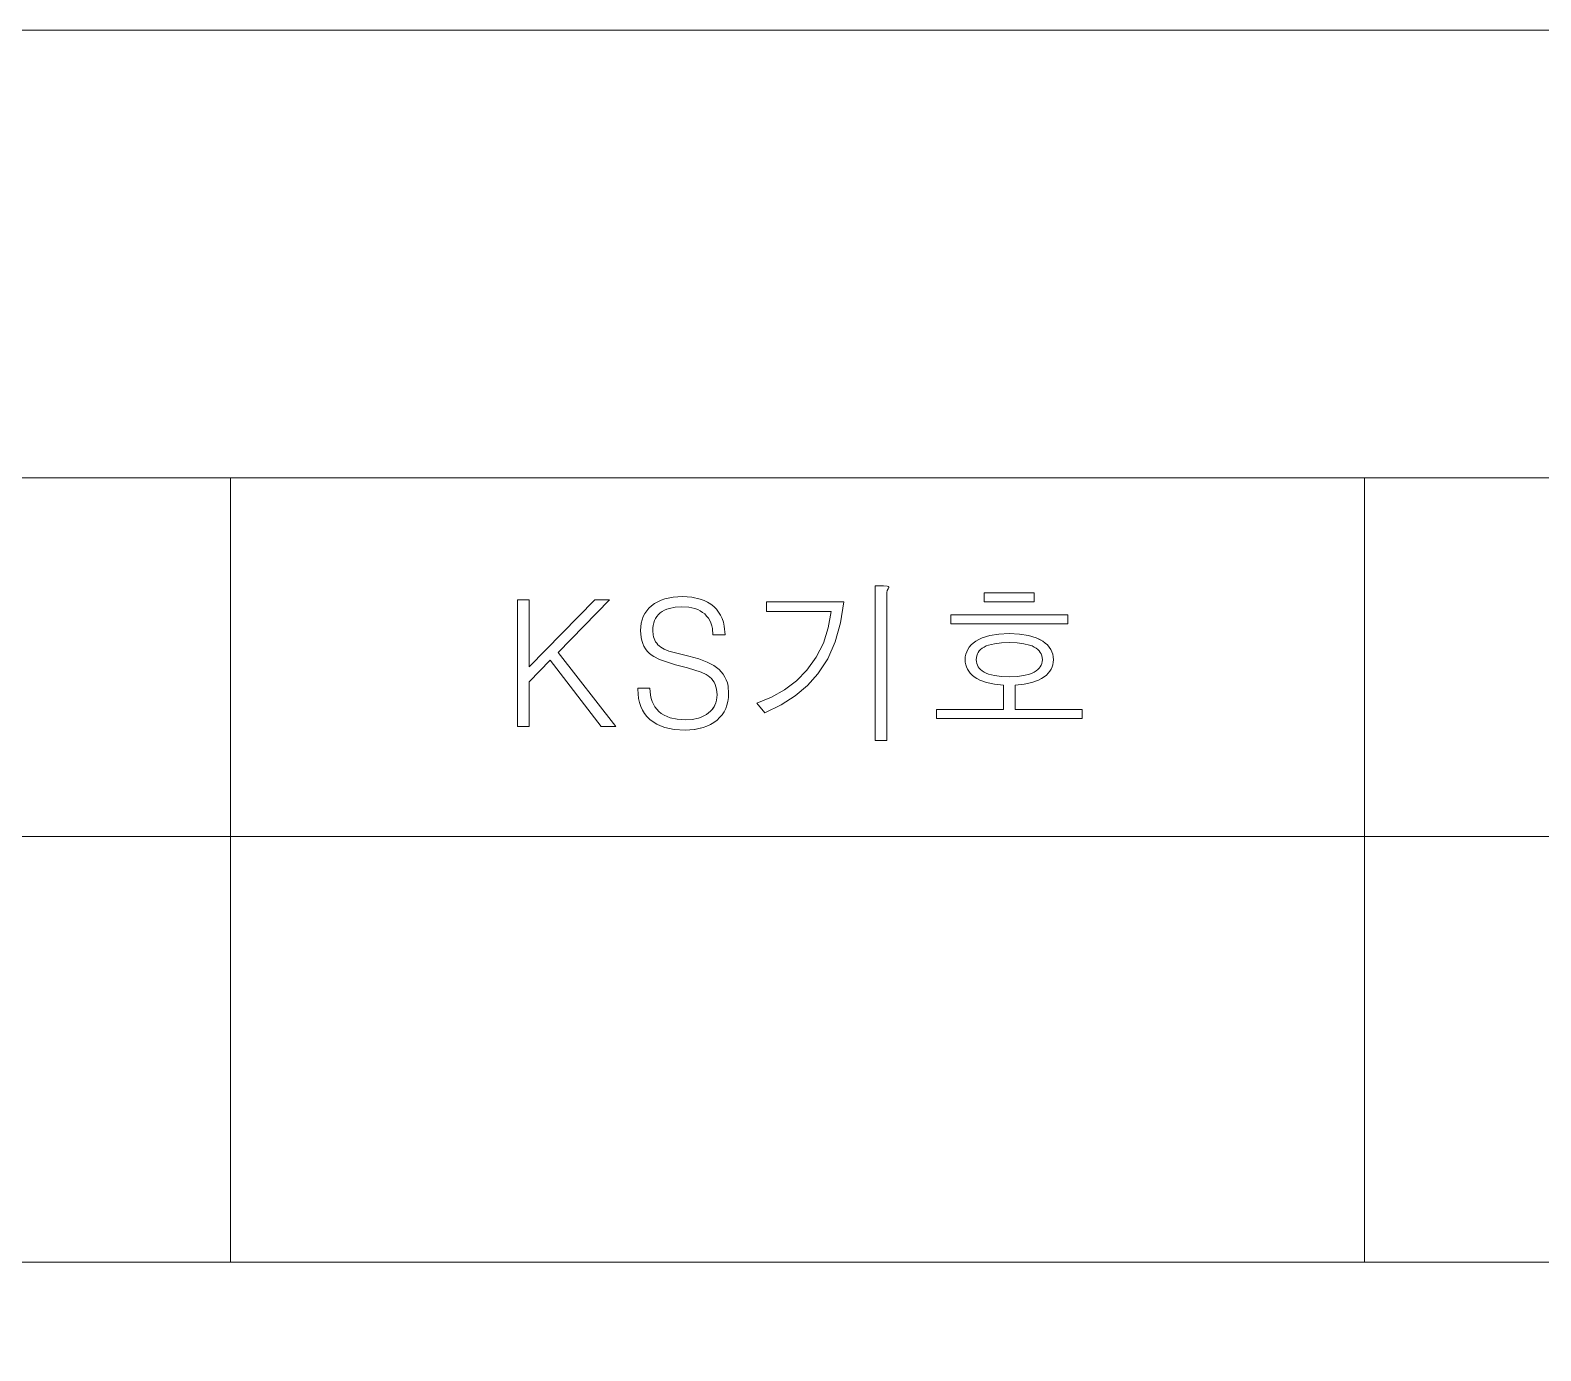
# Model space of a CAD drawing. Header units: inches. Extents: x -840 to -630, y 564 to 861.
# Drawn here: x -699.56 to -664.53, y 830.09 to 860.7 of the extents above; entities that cross this region are included whole.
import ezdxf

# ---------------------------------------------------------------- set-up
doc = ezdxf.new("R2010")
doc.units = ezdxf.units.IN
doc.header["$LTSCALE"] = 0.03937
doc.header["$MEASUREMENT"] = 0
doc.layers.add('______ 1', color=7, linetype='Continuous')

# ---------------------------------------------------------------- blocks, each defined once
blk = doc.blocks.new('BLOCK 12')
at = {"layer": '______ 1', "color": 18, "lineweight": 9}
blk.add_lwpolyline([(196.386, -18.749), (66.517, -18.749)], dxfattribs=at)
blk = doc.blocks.new('BLOCK 2')
at = {"layer": '______ 1', "lineweight": 0}
for points in [[(152.13, -13.262), (152.401, -13.262), (152.401, -14.822), (153.917, -13.262), (154.264, -13.262), (153.072, -14.484), (154.404, -16.204), (154.071, -16.204), (152.888, -14.667), (152.401, -15.166), (152.401, -16.204), (152.13, -16.204), (152.13, -13.262)], [(155.197, -15.315), (155.208, -15.478), (155.226, -15.551), (155.249, -15.621), (155.279, -15.685), (155.313, -15.746), (155.357, -15.802), (155.407, -15.851), (155.462, -15.898), (155.527, -15.939), (155.594, -15.971), (155.667, -16), (155.829, -16.035), (156.016, -16.047), (156.18, -16.038), (156.326, -16.008), (156.389, -15.985), (156.451, -15.956), (156.506, -15.924), (156.556, -15.886), (156.602, -15.848), (156.643, -15.805), (156.675, -15.758), (156.705, -15.705), (156.725, -15.653), (156.742, -15.595), (156.751, -15.533), (156.754, -15.469), (156.742, -15.338), (156.73, -15.28), (156.713, -15.227), (156.69, -15.178), (156.66, -15.134), (156.628, -15.093), (156.588, -15.055), (156.55, -15.026), (156.503, -15), (156.386, -14.944), (156.066, -14.845), (155.789, -14.775), (155.422, -14.65), (155.285, -14.58), (155.229, -14.539), (155.179, -14.501), (155.133, -14.452), (155.092, -14.399), (155.06, -14.341), (155.03, -14.279), (155.007, -14.209), (154.993, -14.137), (154.981, -13.976), (154.984, -13.889), (154.996, -13.807), (155.016, -13.729), (155.045, -13.656), (155.08, -13.586), (155.124, -13.521), (155.176, -13.46), (155.237, -13.405), (155.305, -13.352), (155.381, -13.309), (155.462, -13.274), (155.547, -13.242), (155.739, -13.201), (155.952, -13.189), (156.171, -13.204), (156.366, -13.247), (156.454, -13.28), (156.535, -13.32), (156.608, -13.367), (156.678, -13.422), (156.739, -13.484), (156.791, -13.551), (156.836, -13.623), (156.873, -13.702), (156.902, -13.787), (156.922, -13.88), (156.944, -14.079), (156.66, -14.079), (156.649, -13.932), (156.631, -13.865), (156.611, -13.801), (156.585, -13.743), (156.553, -13.691), (156.512, -13.641), (156.468, -13.594), (156.419, -13.556), (156.363, -13.521), (156.305, -13.492), (156.241, -13.469), (156.101, -13.437), (155.94, -13.425), (155.786, -13.437), (155.652, -13.463), (155.591, -13.484), (155.535, -13.507), (155.483, -13.536), (155.437, -13.571), (155.396, -13.609), (155.36, -13.65), (155.331, -13.696), (155.308, -13.746), (155.29, -13.798), (155.276, -13.857), (155.267, -13.918), (155.264, -13.982), (155.273, -14.079), (155.281, -14.125), (155.293, -14.166), (155.311, -14.204), (155.331, -14.242), (155.355, -14.274), (155.381, -14.306), (155.413, -14.335), (155.448, -14.361), (155.532, -14.411), (155.634, -14.452), (155.757, -14.487), (156.103, -14.571), (156.331, -14.635), (156.523, -14.708), (156.678, -14.79), (156.745, -14.837), (156.8, -14.883), (156.853, -14.935), (156.9, -14.991), (156.937, -15.055), (156.967, -15.122), (156.993, -15.192), (157.011, -15.271), (157.022, -15.437), (157.019, -15.533), (157.007, -15.621), (156.984, -15.705), (156.955, -15.787), (156.917, -15.859), (156.87, -15.93), (156.815, -15.994), (156.754, -16.052), (156.681, -16.108), (156.605, -16.154), (156.521, -16.195), (156.433, -16.227), (156.235, -16.271), (156.016, -16.285), (155.762, -16.271), (155.544, -16.224), (155.445, -16.19), (155.355, -16.149), (155.27, -16.096), (155.197, -16.041), (155.13, -15.973), (155.074, -15.904), (155.025, -15.825), (154.987, -15.74), (154.955, -15.647), (154.935, -15.551), (154.917, -15.335), (154.917, -15.315), (155.197, -15.315)], [(164.11, -13.102), (164.11, -13.309), (162.95, -13.309), (162.95, -13.102), (164.11, -13.102)], [(159.69, -13.312), (159.617, -13.801), (159.494, -14.242), (159.319, -14.635), (159.092, -14.985), (158.853, -15.25), (158.567, -15.489), (158.238, -15.702), (157.865, -15.889), (157.678, -15.664), (158.017, -15.524), (158.322, -15.35), (158.597, -15.14), (158.839, -14.898), (159.055, -14.597), (159.221, -14.271), (159.334, -13.918), (159.398, -13.536), (157.897, -13.536), (157.897, -13.312), (159.69, -13.312)], [(164.885, -13.615), (164.885, -13.824), (162.171, -13.824), (162.171, -13.615), (164.885, -13.615)], [(163.396, -15.805), (163.396, -15.244), (163.186, -15.221), (163.005, -15.183), (162.847, -15.125), (162.78, -15.09), (162.716, -15.052), (162.667, -15.011), (162.626, -14.968), (162.588, -14.921), (162.559, -14.874), (162.535, -14.822), (162.521, -14.769), (162.509, -14.714), (162.506, -14.655), (162.509, -14.588), (162.521, -14.527), (162.542, -14.469), (162.568, -14.414), (162.603, -14.361), (162.643, -14.312), (162.693, -14.268), (162.751, -14.227), (162.821, -14.186), (162.9, -14.148), (163.081, -14.093), (163.291, -14.061), (163.53, -14.049), (163.766, -14.061), (163.973, -14.093), (164.154, -14.148), (164.233, -14.186), (164.305, -14.227), (164.364, -14.268), (164.416, -14.312), (164.456, -14.361), (164.492, -14.414), (164.518, -14.469), (164.538, -14.527), (164.55, -14.588), (164.553, -14.655), (164.55, -14.714), (164.542, -14.769), (164.524, -14.822), (164.501, -14.874), (164.468, -14.921), (164.433, -14.968), (164.39, -15.011), (164.337, -15.052), (164.276, -15.09), (164.206, -15.125), (164.052, -15.183), (163.871, -15.221), (163.667, -15.244), (163.667, -15.805), (165.218, -15.805), (165.218, -16.02), (161.839, -16.02), (161.839, -15.805), (163.396, -15.805)], [(162.944, -14.361), (162.9, -14.387), (162.865, -14.417), (162.833, -14.449), (162.807, -14.484), (162.789, -14.521), (162.775, -14.562), (162.766, -14.606), (162.763, -14.653), (162.766, -14.696), (162.775, -14.74), (162.789, -14.778), (162.807, -14.816), (162.833, -14.851), (162.865, -14.883), (162.9, -14.912), (162.944, -14.941), (162.993, -14.965), (163.051, -14.988), (163.188, -15.02), (163.346, -15.04), (163.53, -15.049), (163.71, -15.04), (163.868, -15.02), (163.999, -14.988), (164.058, -14.965), (164.11, -14.941), (164.154, -14.912), (164.192, -14.883), (164.224, -14.851), (164.249, -14.816), (164.27, -14.778), (164.285, -14.74), (164.294, -14.696), (164.296, -14.653), (164.294, -14.606), (164.285, -14.562), (164.27, -14.521), (164.249, -14.484), (164.224, -14.449), (164.192, -14.417), (164.154, -14.387), (164.11, -14.361), (164.058, -14.335), (164.002, -14.315), (163.868, -14.283), (163.71, -14.262), (163.53, -14.256), (163.346, -14.262), (163.188, -14.283), (163.051, -14.315), (162.993, -14.335), (162.944, -14.361)]]:
    blk.add_lwpolyline(points, dxfattribs=at)
blk.add_open_spline([(160.734, -12.962), (160.734, -12.962), (160.734, -12.962), (160.734, -12.962), (160.734, -12.962), (160.734, -12.962), (160.734, -12.962), (160.734, -12.962), (160.734, -12.965), (160.734, -12.965), (160.734, -12.965), (160.736, -12.965), (160.736, -12.965), (160.736, -12.965), (160.736, -12.965), (160.736, -12.965), (160.736, -12.965), (160.736, -12.965), (160.736, -12.965), (160.736, -12.965), (160.736, -12.967), (160.736, -12.967), (160.736, -12.967), (160.736, -12.971), (160.736, -12.971), (160.736, -12.971), (160.736, -12.973), (160.736, -12.973), (160.736, -12.973), (160.736, -12.979), (160.736, -12.979), (160.736, -12.979), (160.734, -12.985), (160.734, -12.985), (160.734, -12.985), (160.731, -12.991), (160.731, -12.991), (160.731, -12.991), (160.723, -13.008), (160.723, -13.008), (160.723, -13.008), (160.701, -13.046), (160.701, -13.046), (160.701, -13.046), (160.693, -13.093), (160.693, -13.093), (160.693, -13.093), (160.693, -16.53), (160.693, -16.53), (160.693, -16.53), (160.422, -16.53), (160.422, -16.53), (160.422, -16.53), (160.422, -12.944), (160.422, -12.944), (160.422, -12.944), (160.611, -12.944), (160.611, -12.944), (160.611, -12.944), (160.695, -12.95), (160.695, -12.95), (160.695, -12.95), (160.72, -12.956), (160.72, -12.956), (160.72, -12.956), (160.728, -12.959), (160.728, -12.959), (160.728, -12.959), (160.731, -12.959), (160.731, -12.959), (160.731, -12.959), (160.731, -12.962), (160.731, -12.962), (160.731, -12.962), (160.734, -12.962), (160.734, -12.962), (160.734, -12.962), (160.734, -12.962), (160.734, -12.962)], degree=3, knots=[0, 0, 0, 0, 1, 1, 1, 2, 2, 2, 3, 3, 3, 4, 4, 4, 5, 5, 5, 6, 6, 6, 7, 7, 7, 8, 8, 8, 9, 9, 9, 10, 10, 10, 11, 11, 11, 12, 12, 12, 13, 13, 13, 14, 14, 14, 15, 15, 15, 16, 16, 16, 17, 17, 17, 18, 18, 18, 19, 19, 19, 20, 20, 20, 21, 21, 21, 22, 22, 22, 23, 23, 23, 24, 24, 24, 25, 25, 25, 26, 26, 26, 26], dxfattribs=at)
blk = doc.blocks.new('BLOCK 20')
at = {"layer": '______ 1', "color": 18, "lineweight": 9}
blk.add_lwpolyline([(196.386, -10.437), (16.646, -10.437)], dxfattribs=at)
blk = doc.blocks.new('BLOCK 19')
at = {"layer": '______ 1', "color": 18, "lineweight": 9}
blk.add_lwpolyline([(196.386, -28.618), (16.646, -28.618)], dxfattribs=at)
blk = doc.blocks.new('BLOCK 16')
at = {"layer": '______ 1', "color": 2, "lineweight": 9}
blk.add_lwpolyline([(0.077, -297.058), (210.077, -297.058), (210.077, -0.06), (0.077, -0.06), (0.077, -297.058)], dxfattribs=at)
blk = doc.blocks.new('BLOCK 255')
at = {"layer": '______ 1', "color": 18, "lineweight": 9}
blk.add_lwpolyline([(164.11, -13.102), (164.11, -13.309), (162.95, -13.309), (162.95, -13.102), (164.11, -13.102)], dxfattribs=at)
blk = doc.blocks.new('BLOCK 254')
at = {"layer": '______ 1', "color": 18, "lineweight": 9}
blk.add_lwpolyline([(162.944, -14.361), (162.9, -14.387), (162.865, -14.417), (162.833, -14.449), (162.807, -14.484), (162.789, -14.521), (162.775, -14.562), (162.766, -14.606), (162.763, -14.653), (162.766, -14.696), (162.775, -14.74), (162.789, -14.778), (162.807, -14.816), (162.833, -14.851), (162.865, -14.883), (162.9, -14.912), (162.944, -14.941), (162.996, -14.965), (163.051, -14.988), (163.188, -15.02), (163.346, -15.04), (163.53, -15.049), (163.71, -15.04), (163.868, -15.02), (163.999, -14.988), (164.058, -14.965), (164.11, -14.941), (164.154, -14.912), (164.192, -14.883), (164.224, -14.851), (164.249, -14.816), (164.27, -14.778), (164.285, -14.74), (164.294, -14.696), (164.296, -14.653), (164.294, -14.606), (164.285, -14.562), (164.27, -14.521), (164.249, -14.484), (164.224, -14.449), (164.192, -14.417), (164.154, -14.387), (164.11, -14.361), (164.06, -14.335), (164.002, -14.315), (163.868, -14.283), (163.71, -14.262), (163.53, -14.256), (163.346, -14.262), (163.188, -14.283), (163.051, -14.315), (162.996, -14.335), (162.944, -14.361)], dxfattribs=at)
blk = doc.blocks.new('BLOCK 253')
at = {"layer": '______ 1', "color": 18, "lineweight": 9}
blk.add_lwpolyline([(164.885, -13.615), (164.885, -13.824), (162.171, -13.824), (162.171, -13.615), (164.885, -13.615)], dxfattribs=at)
blk = doc.blocks.new('BLOCK 252')
at = {"layer": '______ 1', "color": 18, "lineweight": 9}
blk.add_lwpolyline([(163.396, -15.805), (163.396, -15.244), (163.186, -15.221), (163.005, -15.183), (162.847, -15.125), (162.78, -15.09), (162.716, -15.052), (162.667, -15.011), (162.626, -14.968), (162.588, -14.921), (162.559, -14.874), (162.535, -14.822), (162.521, -14.769), (162.509, -14.714), (162.506, -14.655), (162.509, -14.588), (162.521, -14.527), (162.542, -14.469), (162.568, -14.414), (162.603, -14.361), (162.643, -14.312), (162.693, -14.268), (162.751, -14.227), (162.821, -14.183), (162.9, -14.148), (163.081, -14.093), (163.291, -14.061), (163.53, -14.049), (163.766, -14.061), (163.973, -14.093), (164.154, -14.148), (164.236, -14.183), (164.305, -14.227), (164.364, -14.268), (164.416, -14.312), (164.456, -14.361), (164.492, -14.414), (164.518, -14.469), (164.538, -14.527), (164.55, -14.588), (164.553, -14.655), (164.55, -14.714), (164.542, -14.769), (164.524, -14.822), (164.501, -14.874), (164.468, -14.921), (164.433, -14.968), (164.39, -15.011), (164.337, -15.052), (164.276, -15.09), (164.206, -15.125), (164.052, -15.183), (163.871, -15.221), (163.667, -15.244), (163.667, -15.805), (165.218, -15.805), (165.218, -16.02), (161.839, -16.02), (161.839, -15.805), (163.396, -15.805)], dxfattribs=at)
blk = doc.blocks.new('BLOCK 251')
at = {"layer": '______ 1', "color": 18, "lineweight": 9}
blk.add_open_spline([(160.734, -12.962), (160.736, -12.973), (160.736, -12.979), (160.736, -12.979), (160.731, -12.991), (160.723, -13.008), (160.723, -13.008), (160.723, -13.008), (160.701, -13.046), (160.701, -13.046), (160.701, -13.046), (160.693, -13.093), (160.693, -13.093), (160.693, -13.093), (160.693, -16.53), (160.693, -16.53), (160.693, -16.53), (160.422, -16.53), (160.422, -16.53), (160.422, -16.53), (160.422, -12.944), (160.422, -12.944), (160.422, -12.944), (160.611, -12.944), (160.611, -12.944), (160.611, -12.944), (160.695, -12.95), (160.695, -12.95), (160.695, -12.95), (160.72, -12.956), (160.72, -12.956)], degree=3, knots=[0, 0, 0, 0, 1, 1, 1, 2, 2, 2, 3, 3, 3, 4, 4, 4, 5, 5, 5, 6, 6, 6, 7, 7, 7, 8, 8, 8, 9, 9, 9, 10, 10, 10, 10], dxfattribs=at)
blk = doc.blocks.new('BLOCK 250')
at = {"layer": '______ 1', "color": 18, "lineweight": 9}
blk.add_lwpolyline([(159.69, -13.312), (159.617, -13.801), (159.494, -14.242), (159.319, -14.635), (159.092, -14.985), (158.853, -15.25), (158.567, -15.489), (158.238, -15.702), (157.865, -15.889), (157.678, -15.664), (158.017, -15.524), (158.322, -15.35), (158.597, -15.14), (158.839, -14.898), (159.055, -14.597), (159.221, -14.271), (159.334, -13.918), (159.398, -13.536), (157.897, -13.536), (157.897, -13.312), (159.69, -13.312)], dxfattribs=at)
blk = doc.blocks.new('BLOCK 249')
at = {"layer": '______ 1', "color": 18, "lineweight": 9}
blk.add_lwpolyline([(152.13, -13.262), (152.401, -13.262), (152.401, -14.822), (153.917, -13.262), (154.264, -13.262), (153.072, -14.484), (154.404, -16.204), (154.071, -16.204), (152.888, -14.667), (152.401, -15.166), (152.401, -16.204), (152.13, -16.204), (152.13, -13.262)], dxfattribs=at)
blk = doc.blocks.new('BLOCK 248')
at = {"layer": '______ 1', "color": 18, "lineweight": 9}
blk.add_lwpolyline([(155.197, -15.315), (155.208, -15.478), (155.226, -15.551), (155.249, -15.621), (155.279, -15.685), (155.313, -15.746), (155.357, -15.802), (155.407, -15.851), (155.462, -15.898), (155.527, -15.936), (155.594, -15.971), (155.667, -16), (155.829, -16.035), (156.016, -16.047), (156.18, -16.038), (156.326, -16.008), (156.389, -15.985), (156.451, -15.956), (156.506, -15.924), (156.556, -15.886), (156.602, -15.848), (156.643, -15.805), (156.678, -15.758), (156.705, -15.705), (156.725, -15.653), (156.742, -15.595), (156.751, -15.533), (156.754, -15.469), (156.742, -15.338), (156.73, -15.28), (156.713, -15.227), (156.69, -15.178), (156.66, -15.134), (156.628, -15.093), (156.588, -15.055), (156.55, -15.026), (156.503, -15), (156.386, -14.944), (156.066, -14.845), (155.789, -14.775), (155.422, -14.65), (155.285, -14.58), (155.229, -14.539), (155.179, -14.501), (155.133, -14.452), (155.092, -14.399), (155.06, -14.341), (155.03, -14.279), (155.007, -14.209), (154.993, -14.137), (154.981, -13.976), (154.984, -13.889), (154.996, -13.807), (155.016, -13.729), (155.045, -13.656), (155.08, -13.586), (155.124, -13.521), (155.176, -13.46), (155.237, -13.405), (155.305, -13.352), (155.381, -13.309), (155.462, -13.274), (155.547, -13.242), (155.739, -13.201), (155.952, -13.189), (156.171, -13.204), (156.366, -13.247), (156.454, -13.28), (156.535, -13.32), (156.608, -13.367), (156.678, -13.422), (156.739, -13.484), (156.791, -13.551), (156.836, -13.623), (156.873, -13.702), (156.902, -13.787), (156.922, -13.88), (156.944, -14.079), (156.66, -14.079), (156.649, -13.932), (156.631, -13.865), (156.611, -13.801), (156.585, -13.743), (156.553, -13.691), (156.512, -13.641), (156.468, -13.594), (156.419, -13.556), (156.363, -13.521), (156.305, -13.492), (156.241, -13.469), (156.101, -13.437), (155.94, -13.425), (155.786, -13.437), (155.652, -13.463), (155.591, -13.484), (155.535, -13.507), (155.483, -13.536), (155.437, -13.571), (155.396, -13.609), (155.36, -13.65), (155.331, -13.696), (155.308, -13.746), (155.29, -13.798), (155.276, -13.857), (155.267, -13.918), (155.264, -13.982), (155.273, -14.079), (155.281, -14.125), (155.293, -14.166), (155.311, -14.204), (155.331, -14.242), (155.355, -14.274), (155.381, -14.306), (155.41, -14.335), (155.448, -14.361), (155.53, -14.411), (155.634, -14.452), (155.757, -14.487), (156.103, -14.571), (156.331, -14.635), (156.523, -14.708), (156.678, -14.79), (156.745, -14.837), (156.8, -14.883), (156.853, -14.935), (156.9, -14.991), (156.937, -15.055), (156.967, -15.122), (156.993, -15.192), (157.011, -15.271), (157.022, -15.437), (157.019, -15.533), (157.007, -15.621), (156.984, -15.705), (156.955, -15.787), (156.917, -15.859), (156.87, -15.93), (156.815, -15.994), (156.754, -16.052), (156.681, -16.108), (156.605, -16.154), (156.521, -16.195), (156.433, -16.227), (156.237, -16.271), (156.016, -16.285), (155.762, -16.271), (155.544, -16.224), (155.445, -16.19), (155.355, -16.149), (155.27, -16.096), (155.197, -16.041), (155.13, -15.973), (155.074, -15.904), (155.025, -15.825), (154.987, -15.74), (154.955, -15.647), (154.935, -15.551), (154.917, -15.335), (154.917, -15.315), (155.197, -15.315)], dxfattribs=at)
blk = doc.blocks.new('BLOCK 182')
at = {"layer": '______ 1', "color": 18, "lineweight": 9}
blk.add_lwpolyline([(145.476, -28.618), (145.476, -10.437)], dxfattribs=at)
blk = doc.blocks.new('BLOCK 181')
at = {"layer": '______ 1', "color": 18, "lineweight": 9}
blk.add_lwpolyline([(171.766, -28.618), (171.766, -10.437)], dxfattribs=at)

msp = doc.modelspace()

# ---------------------------------------------------------------- block references
at = {"layer": '______ 1'}
for name in ['BLOCK 16', 'BLOCK 20', 'BLOCK 182', 'BLOCK 181', 'BLOCK 2', 'BLOCK 248', 'BLOCK 251', 'BLOCK 255', 'BLOCK 249', 'BLOCK 250', 'BLOCK 253', 'BLOCK 252', 'BLOCK 254', 'BLOCK 12', 'BLOCK 19']:
    msp.add_blockref(name, (-840.3856, 860.76034), dxfattribs=at)

doc.saveas('drawing.dxf')
